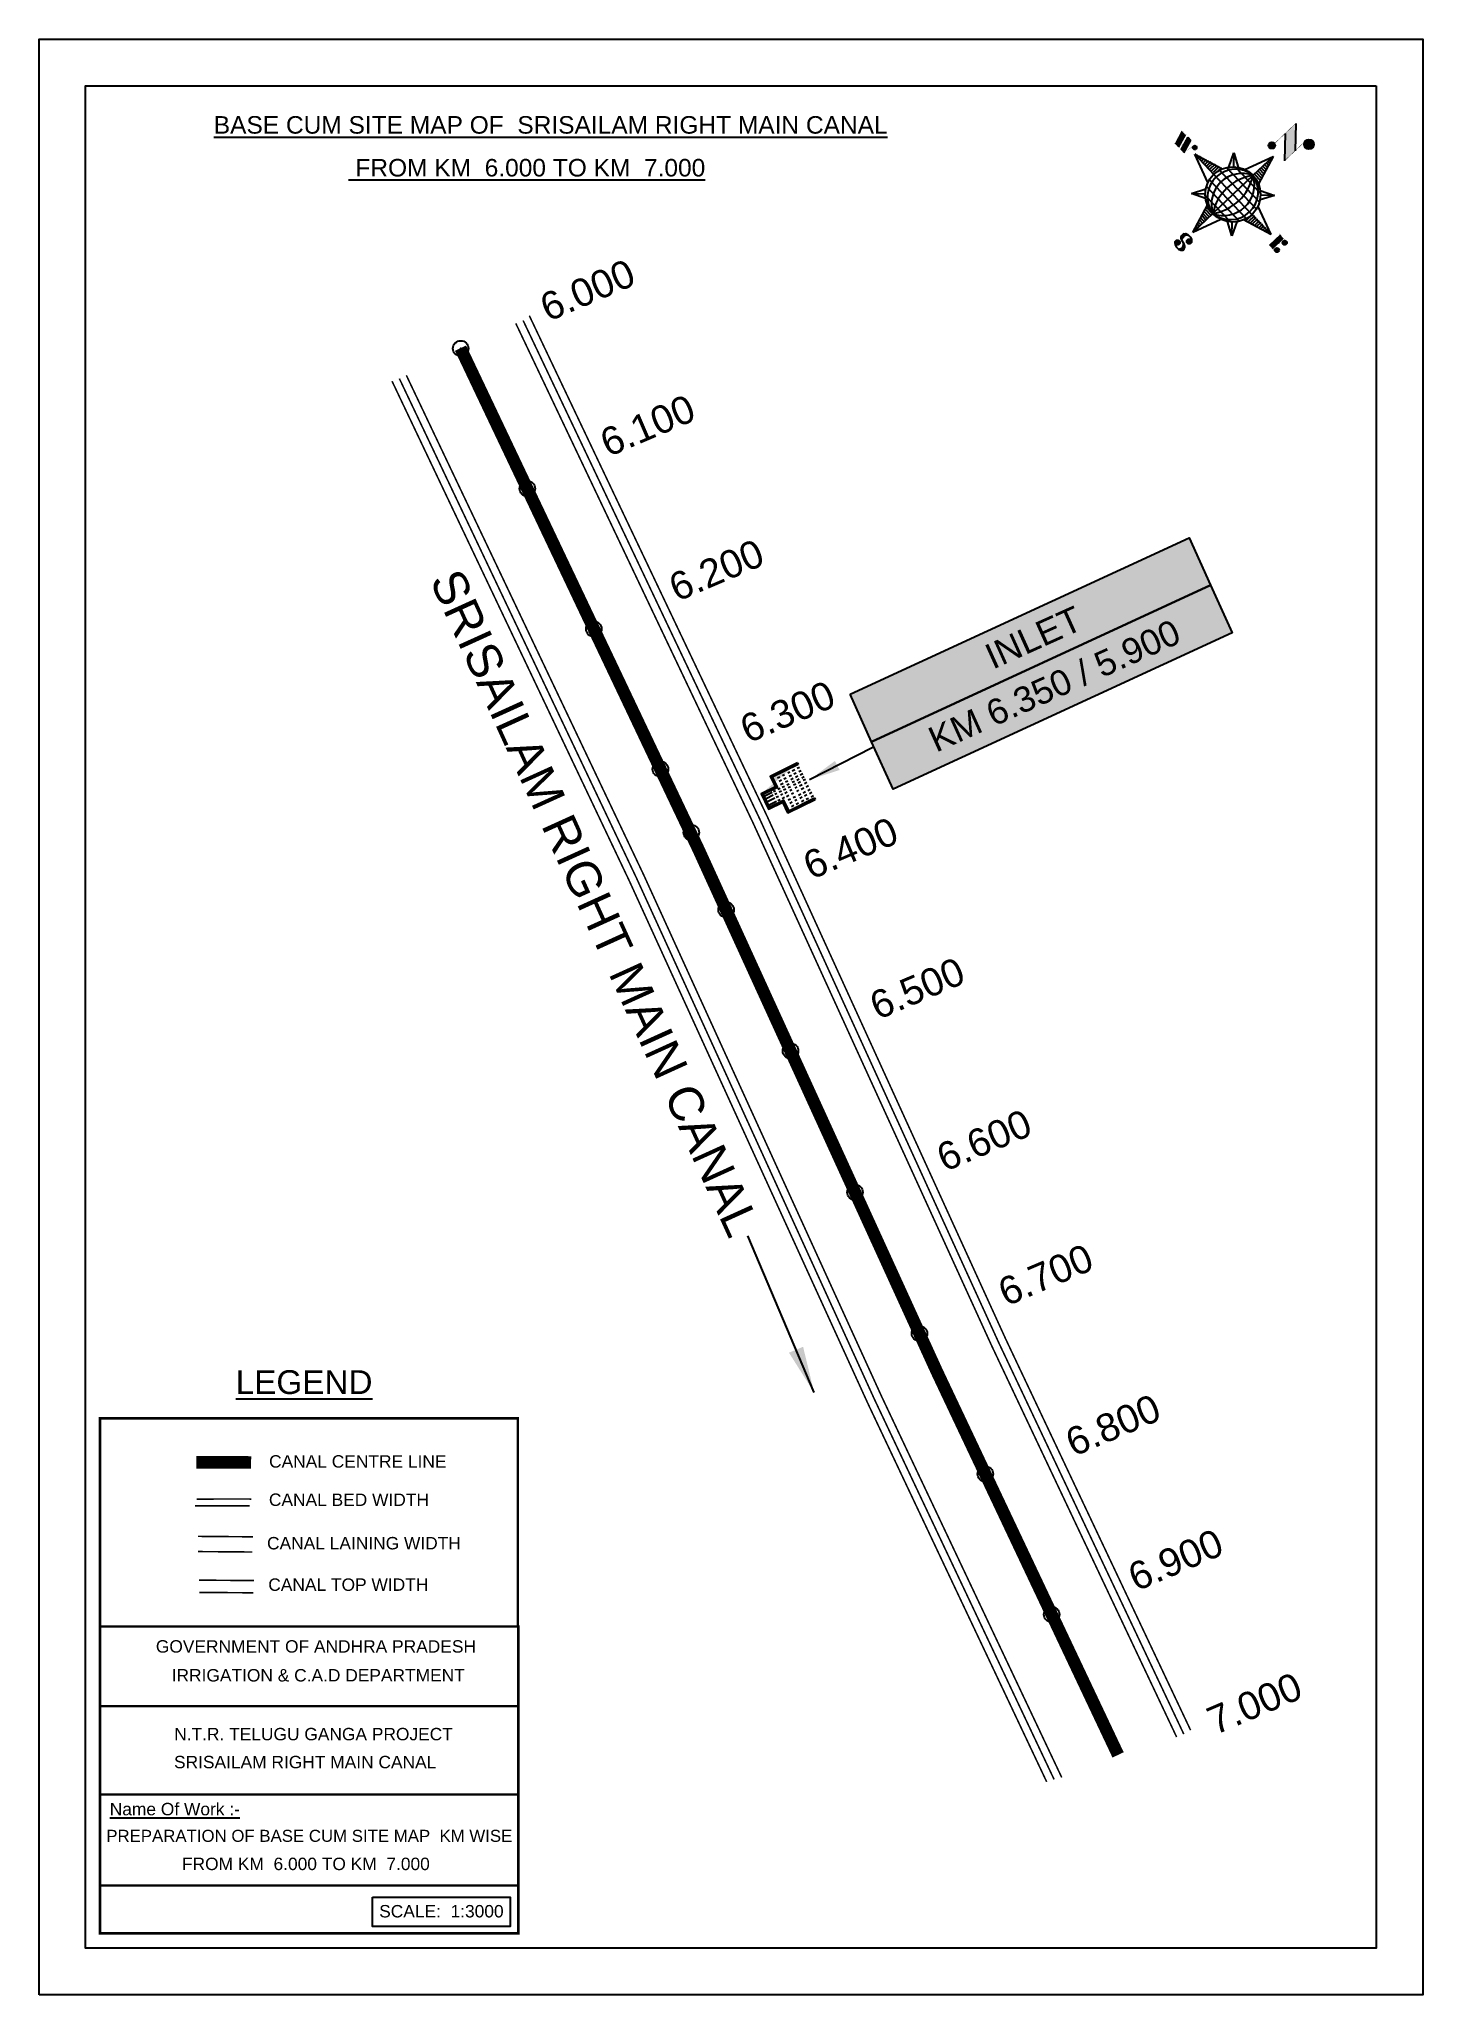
# Model space of a CAD drawing. Header units: inches. Extents: x 276008 to 276899, y 1754257 to 1755517.
import ezdxf

# ---------------------------------------------------------------- set-up
doc = ezdxf.new("R2010")
doc.units = ezdxf.units.IN
doc.header["$MEASUREMENT"] = 0
doc.header["$PDMODE"] = 32
doc.header["$PDSIZE"] = 10
for name, color, linetype in [('AQUADUCT', 1, 'Continuous'), ('bed with', 5, 'Continuous'), ('bord', 1, 'Continuous'), ('CHAINAGE', 7, 'Continuous'), ('FRAME 025', 7, 'Continuous'), ('lining', 4, 'Continuous'), ('Stu coo', 3, 'Continuous'), ('TEXT', 7, 'Continuous'), ('top of bund', 1, 'Continuous'), ('V', 6, 'Continuous'), ('ZSTU', 7, 'Continuous')]:
    doc.layers.add(name, color=color, linetype=linetype)
doc.styles.get("Standard").update_dxf_attribs({"font": 'arial.ttf'})
doc.dimstyles.get("Standard").update_dxf_attribs({"dimtxt": 0.18, "dimasz": 0.18, "dimexe": 0.18, "dimexo": 0.0625, "dimgap": 0.09, "dimtad": 0, "dimtih": 1, "dimtoh": 1, "dimdec": 4, "dimzin": 0, "dimdsep": 46, "dimtxsty": 'Standard', "dimcen": 0.09, "dimadec": 0, "dimazin": 0, "dimtfac": 1, "dimtdec": 4, "dimtofl": 0, "dimtmove": 0, "dimatfit": 3, "dimfxl": 0, "dimtolj": 1, "dimtzin": 0, "dimarcsym": 0})
pattern_1 = [(267.297113149, (-8720374.938, 50637915.138), (10.5367255337, -0.497431438), [])]
pattern_2 = [(357.297113149, (-8720374.938, 50637915.138), (0.497431438, 10.5367255337), [])]

# ---------------------------------------------------------------- blocks, each defined once
blk = doc.blocks.new('RGRGFG')
at = {"layer": 'V'}
h = blk.add_hatch(color=4, dxfattribs=at)
h.paths.add_polyline_path([(245045.3, 1724876.5), (245045.3, 1724857.9), (245052.9, 1724857.9), (245052.9, 1724847.7), (245061.8, 1724847.7), (245061.8, 1724857.9), (245069.4, 1724857.9), (245069.4, 1724876.5), (245070.4, 1724876.5), (245070.4, 1724856.9), (245062.8, 1724856.9), (245062.8, 1724846.7), (245051.9, 1724846.7), (245051.9, 1724856.9), (245044.3, 1724856.9), (245044.3, 1724876.5)])
h.paths.add_polyline_path([(245070.4, 1724876.5), (245070.4, 1724856.9)], flags=17)
h.paths.add_polyline_path([(245062.8, 1724856.9), (245062.8, 1724846.7)], flags=17)
h.paths.add_polyline_path([(245062.8, 1724856.9), (245070.4, 1724856.9)], flags=17)
edge = h.paths.add_edge_path(flags=17)
edge.add_line((245051.9, 1724846.7), (245062.8, 1724846.7))
edge.add_line((245051.9, 1724846.7), (245062.8, 1724846.7))
edge = h.paths.add_edge_path(flags=17)
edge.add_line((245044.3, 1724876.5), (245044.3, 1724856.9))
edge.add_line((245044.3, 1724856.9), (245051.9, 1724856.9))
edge.add_line((245051.9, 1724856.9), (245051.9, 1724846.7))
at = {"layer": 'V', "color": 4}
for points in [[(245044.3, 1724876.5), (245044.3, 1724856.9), (245051.9, 1724856.9), (245051.9, 1724846.7)], [(245044.3, 1724876.5), (245044.3, 1724856.9), (245051.9, 1724856.9), (245051.9, 1724846.7), (245062.8, 1724846.7), (245062.8, 1724856.9), (245070.4, 1724856.9), (245070.4, 1724876.5)], [(245044.3, 1724876.5), (245045.3, 1724876.5)], [(245045.3, 1724876.5), (245045.3, 1724857.9), (245052.9, 1724857.9), (245052.9, 1724847.7), (245061.8, 1724847.7), (245061.8, 1724857.9), (245069.4, 1724857.9), (245069.4, 1724876.5)], [(245047.3, 1724874.8), (245047.3, 1724876.5)], [(245047.3, 1724871.3), (245047.3, 1724873)], [(245047.3, 1724868), (245047.3, 1724869.6)], [(245047.3, 1724864.2), (245047.3, 1724865.8)], [(245049.6, 1724874.8), (245049.6, 1724876.5)], [(245049.6, 1724871.3), (245049.6, 1724873)], [(245049.6, 1724868), (245049.6, 1724869.6)], [(245049.6, 1724864.2), (245049.6, 1724865.8)], [(245051.9, 1724846.7), (245062.8, 1724846.7), (245062.8, 1724856.9), (245070.4, 1724856.9), (245070.4, 1724876.5)], [(245051.9, 1724874.8), (245051.9, 1724876.5)], [(245051.9, 1724871.3), (245051.9, 1724873)], [(245051.9, 1724868), (245051.9, 1724869.6)], [(245051.9, 1724864.2), (245051.9, 1724865.8)], [(245054, 1724874.8), (245054, 1724876.5)], [(245054, 1724871.3), (245054, 1724873)], [(245054, 1724868), (245054, 1724869.6)], [(245054, 1724864.2), (245054, 1724865.8)], [(245055.9, 1724874.8), (245055.9, 1724876.5)], [(245055.9, 1724871.3), (245055.9, 1724873)], [(245055.9, 1724868), (245055.9, 1724869.6)], [(245055.9, 1724864.2), (245055.9, 1724865.8)], [(245058.1, 1724874.8), (245058.1, 1724876.5)], [(245058.1, 1724871.3), (245058.1, 1724873)], [(245058.1, 1724868), (245058.1, 1724869.6)], [(245058.1, 1724864.2), (245058.1, 1724865.8)], [(245060.5, 1724874.8), (245060.5, 1724876.5)], [(245060.5, 1724871.3), (245060.5, 1724873)], [(245060.5, 1724868), (245060.5, 1724869.6)], [(245060.5, 1724864.2), (245060.5, 1724865.8)], [(245070.4, 1724876.5), (245070.4, 1724856.9), (245062.8, 1724856.9), (245062.8, 1724846.7)], [(245070.4, 1724876.5), (245070.4, 1724856.9), (245062.8, 1724856.9), (245062.8, 1724846.7)], [(245063.1, 1724874.8), (245063.1, 1724876.5)], [(245063.1, 1724871.3), (245063.1, 1724873)], [(245063.1, 1724868), (245063.1, 1724869.6)], [(245063.1, 1724864.2), (245063.1, 1724865.8)], [(245065.3, 1724874.8), (245065.3, 1724876.5)], [(245065.3, 1724871.3), (245065.3, 1724873)], [(245065.3, 1724868), (245065.3, 1724869.6)], [(245065.3, 1724864.2), (245065.3, 1724865.8)], [(245067.7, 1724874.8), (245067.7, 1724876.5)], [(245067.7, 1724871.3), (245067.7, 1724873)], [(245067.7, 1724868), (245067.7, 1724869.6)], [(245067.7, 1724864.2), (245067.7, 1724865.8)], [(245069.4, 1724876.5), (245070.4, 1724876.5)], [(245047.3, 1724860.7), (245047.3, 1724862.4)], [(245049.6, 1724860.7), (245049.6, 1724862.4)], [(245051.9, 1724860.7), (245051.9, 1724862.4)], [(245054, 1724860.7), (245054, 1724862.4)], [(245054, 1724857.7), (245054, 1724859.3)], [(245054, 1724854.5), (245054, 1724856.1)], [(245054, 1724848.3), (245054, 1724853.5)], [(245055.9, 1724860.7), (245055.9, 1724862.4)], [(245055.9, 1724857.7), (245055.9, 1724859.3)], [(245055.9, 1724854.5), (245055.9, 1724856.1)], [(245055.9, 1724848.3), (245055.9, 1724853.5)], [(245058.1, 1724860.7), (245058.1, 1724862.4)], [(245058.1, 1724857.7), (245058.1, 1724859.3)], [(245058.1, 1724854.5), (245058.1, 1724856.1)], [(245058.1, 1724848.3), (245058.1, 1724853.5)], [(245060.5, 1724860.7), (245060.5, 1724862.4)], [(245060.5, 1724857.7), (245060.5, 1724859.3)], [(245060.5, 1724854.5), (245060.5, 1724856.1)], [(245060.5, 1724848.3), (245060.5, 1724853.5)], [(245063.1, 1724860.7), (245063.1, 1724862.4)], [(245065.3, 1724860.7), (245065.3, 1724862.4)], [(245067.7, 1724860.7), (245067.7, 1724862.4)]]:
    blk.add_lwpolyline(points, dxfattribs=at)
blk = doc.blocks.new('*X5')
at = {"color": 0, "linetype": 'Continuous'}
for p, q in [((6321.6, 240.5), (6322.3, 241.2)), ((6321.6, 240.3), (6322.3, 241)), ((6321.6, 240.1), (6322.3, 240.8)), ((6321.6, 239.9), (6322.4, 240.7)), ((6321.6, 239.8), (6322.4, 240.6)), ((6321.6, 239.6), (6322.5, 240.5)), ((6321.6, 239.4), (6322.5, 240.3)), ((6321.6, 239.2), (6322.6, 240.2)), ((6321.7, 239.1), (6322.6, 240.1)), ((6321.8, 240.8), (6322.4, 241.4)), ((6321.8, 239), (6322.7, 240)), ((6321.8, 239), (6322.8, 239.9)), ((6321.9, 238.9), (6322.9, 239.8)), ((6322, 238.8), (6323, 239.7)), ((6322.1, 241.3), (6322.4, 241.6)), ((6322.1, 238.7), (6323.1, 239.6)), ((6322.2, 238.6), (6323.1, 239.6)), ((6322.3, 238.5), (6323.2, 239.5)), ((6322.4, 238.5), (6323.3, 239.4)), ((6322.5, 238.4), (6323.4, 239.3)), ((6322.7, 238.4), (6323.6, 239.3)), ((6322.8, 238.3), (6323.7, 239.2)), ((6322.9, 238.3), (6323.8, 239.1)), ((6323.1, 238.2), (6323.9, 239.1)), ((6323.2, 238.2), (6324, 239)), ((6323.3, 238.2), (6324.2, 239)), ((6323.5, 238.1), (6324.3, 238.9)), ((6323.7, 238.1), (6324.4, 238.9)), ((6323.8, 238.1), (6324.6, 238.8)), ((6324.1, 238.2), (6324.7, 238.8)), ((6324.3, 238.3), (6324.9, 238.8)), ((6324.6, 238.3), (6325.1, 238.8)), ((6324.8, 238.4), (6325.2, 238.8)), ((6325.1, 238.5), (6325.4, 238.8)), ((6325.4, 238.6), (6325.6, 238.8))]:
    blk.add_line(p, q, dxfattribs=at)
blk = doc.blocks.new('*X4')
at = {"color": 0, "linetype": 'Continuous'}
for p, q in [((6324.4, 240.3), (6324.5, 240.4)), ((6324.6, 240.3), (6324.8, 240.5)), ((6324.7, 240.2), (6325, 240.5)), ((6324.8, 240.2), (6325.2, 240.6)), ((6325, 240.1), (6325.5, 240.6)), ((6325.1, 240.1), (6325.6, 240.6)), ((6325.2, 240), (6325.8, 240.6)), ((6325.3, 240), (6326, 240.6)), ((6325.4, 239.9), (6326.1, 240.6)), ((6325.5, 239.8), (6326.2, 240.5)), ((6325.6, 239.8), (6326.3, 240.5)), ((6325.7, 239.7), (6326.5, 240.4)), ((6325.9, 239.6), (6326.6, 240.3)), ((6326, 239.5), (6326.7, 240.3)), ((6326, 239.4), (6326.8, 240.2)), ((6326.1, 239.3), (6327, 240.2)), ((6326.2, 239.3), (6327.1, 240.1)), ((6326.3, 239.2), (6327.1, 240)), ((6326.4, 239.1), (6327.2, 239.9)), ((6326.5, 239), (6327.3, 239.8)), ((6326.5, 238.9), (6327.4, 239.7)), ((6326.6, 238.8), (6327.5, 239.6)), ((6326.7, 238.7), (6327.5, 239.5)), ((6326.8, 238.6), (6327.6, 239.4)), ((6326.8, 238.5), (6327.7, 239.3)), ((6326.8, 236.5), (6327.4, 237)), ((6326.9, 238.3), (6327.8, 239.2)), ((6326.9, 238.2), (6327.9, 239.1)), ((6326.9, 236.8), (6327.6, 237.4)), ((6327, 238.1), (6327.8, 239)), ((6327, 237.9), (6327.8, 238.8)), ((6327, 237.8), (6327.8, 238.6)), ((6327, 237.6), (6327.8, 238.4)), ((6327, 237.4), (6327.8, 238.2)), ((6327, 237.3), (6327.8, 238)), ((6327, 237.1), (6327.8, 237.9))]:
    blk.add_line(p, q, dxfattribs=at)
blk = doc.blocks.new('H')
at = {"layer": 'bord', "extrusion": (0.000427885, 0.004792, 0.999988)}
h = blk.add_hatch(dxfattribs=at)
h.set_pattern_fill('LINE', color=8, scale=84.387686, angle=-2.70289, style=0)
h.set_pattern_definition(pattern_2)
h.paths.add_polyline_path([(-492.5, 785.6, -0.090992), (-448, 775.2), (-486.5, 912)])
h = blk.add_hatch(dxfattribs=at)
h.set_pattern_fill('LINE', color=8, scale=84.387686, angle=-92.70289, style=0)
h.set_pattern_definition(pattern_1)
h.paths.add_polyline_path([(-624.9, 665.1, -0.090992), (-614.5, 709.6), (-751.3, 671.1)])
h = blk.add_hatch(dxfattribs=at)
h.set_pattern_fill('LINE', color=8, scale=84.387686, angle=-92.70289, style=0)
h.set_pattern_definition(pattern_1)
h.paths.add_polyline_path([(-245.6, 647.2), (-372, 653.2, -0.090992), (-382.4, 608.7)])
h = blk.add_hatch(dxfattribs=at)
h.set_pattern_fill('LINE', color=8, scale=84.387686, angle=-2.70289, style=0)
h.set_pattern_definition(pattern_2)
h.paths.add_polyline_path([(-504.4, 532.7, -0.090992), (-548.9, 543.1), (-510.4, 406.3)])
for p, q in [((-516.2, 1087.1, -1217.1), (-431.5, 994, -1216.7)), ((-519.4, 1020.4, -1216.8), (-434.7, 927.3, -1216.4)), ((-538.3, 773.7, -1215.6), (-487, 906.2, -1216.3)), ((-487, 906.2, -1216.3), (-493, 779.8, -1215.7)), ((-487, 906.2, -1216.3), (-448.5, 769.4, -1215.7)), ((-626.7, 793.8, -1215.7), (-566.8, 760.2, -1215.6)), ((-626.7, 793.8, -1215.7), (-584.1, 747, -1215.5)), ((-598.9, 731, -1215.4), (-626.7, 793.8, -1215.7)), ((-421.3, 753.3, -1215.6), (-358.5, 781.1, -1215.7)), ((-358.5, 781.1, -1215.7), (-405.3, 738.5, -1215.5)), ((-358.5, 781.1, -1215.7), (-392.1, 721.2, -1215.4)), ((-864.7, 700.9, -1215.1), (-846.9, 637.7, -1214.9)), ((-846.9, 700.1, -1215.1), (-829.1, 636.9, -1214.9)), ((-829.1, 699.2, -1215.2), (-811.3, 636, -1214.9)), ((-829.1, 699.2, -1215.2), (-811.3, 698.4, -1215.2)), ((-811.3, 698.4, -1215.2), (-793.5, 635.2, -1214.9)), ((-751.8, 665.3, -1215), (-615, 703.8, -1215.3)), ((-751.8, 665.3, -1215), (-625.4, 659.3, -1215)), ((-619.3, 614, -1214.8), (-751.8, 665.3, -1215)), ((-246.1, 641.4, -1215.1), (-382.9, 602.9, -1214.9)), ((-378.6, 692.6, -1215.3), (-246.1, 641.4, -1215.1)), ((-372.5, 647.4, -1215.1), (-246.1, 641.4, -1215.1)), ((-213.5, 669.3, -1215.3), (-216.7, 600.8, -1214.9)), ((-197.2, 599.9, -1214.9), (-193.9, 668.4, -1215.3)), ((-639.4, 525.6, -1214.4), (-605.8, 585.5, -1214.7)), ((-639.4, 525.6, -1214.4), (-592.6, 568.1, -1214.6)), ((-576.6, 553.3, -1214.6), (-639.4, 525.6, -1214.4)), ((-510.9, 400.5, -1213.9), (-549.4, 537.2, -1214.5)), ((-371.2, 512.9, -1214.5), (-431.1, 546.5, -1214.6)), ((-371.2, 512.9, -1214.5), (-413.8, 559.7, -1214.7)), ((-399, 575.7, -1214.7), (-371.2, 512.9, -1214.5)), ((-459.6, 533, -1214.5), (-510.9, 400.5, -1213.9)), ((-504.9, 526.9, -1214.5), (-510.9, 400.5, -1213.9))]:
    blk.add_line(p, q, dxfattribs=at)
at = {"layer": 'bord', "color": 8, "linetype": 'ByBlock', "extrusion": (0.000427885, 0.004792, 0.999988)}
for p, q in [((-386.5, 711.4, -1215.4), (-605.5, 721.7, -1215.4)), ((-410.8, 744.2, -1215.5), (-578.1, 752.1, -1215.5)), ((-493, 779.8, -1215.7), (-504.9, 526.9, -1214.5)), ((-372.5, 647.4, -1215.1), (-625.4, 659.3, -1215)), ((-378, 615.9, -1214.9), (-622.9, 627.5, -1214.9)), ((-375, 679.2, -1215.3), (-619.9, 690.7, -1215.2)), ((-392.4, 584.9, -1214.8), (-611.4, 595.3, -1214.7)), ((-419.8, 554.6, -1214.6), (-587.1, 562.5, -1214.6))]:
    blk.add_line(p, q, dxfattribs=at)
at = {"layer": 'bord', "extrusion": (0.000427885, 0.004792, 0.999988), "elevation": -1212.1}
for points in [[(-522, 959.6, 1.61, 1.61, 0), (-515.7, 1092.9, 1.61, 1.61, 0)], [(-434.2, 933.1, 1.61, 1.61, 0), (-427.9, 1066.5, 1.61, 1.61, 0)], [(-870.1, 707, 0.642, 0.642, 0), (-846.4, 705.9, 0.642, 0.642, 0)], [(-828.6, 642.7, 0.642, 0.642, 0), (-855.2, 643.9, 0.642, 0.642, 0)], [(-828.6, 642.7, 0.642, 0.642, 0), (-821, 678, 0.642, 0.642, 0)], [(-810.8, 641.8, 0.642, 0.642, 0), (-784.1, 640.6, 0.642, 0.642, 0)], [(-793, 641, 0.642, 0.642, 0), (-781.6, 693.9, 0.642, 0.642, 0)], [(-222.7, 675.6, 0.706, 0.706, 0), (-173.8, 673.3, 0.706, 0.706, 0)], [(-177.1, 604.8, 0.706, 0.706, 0), (-226, 607.1, 0.706, 0.706, 0)]]:
    blk.add_lwpolyline(points, format="xyseb", dxfattribs=at)
for points in [[(-413.7, 1073.1, 22.3, 22.3, 1), (-397.6, 1057.7, 22.3, 22.3, 1)], [(-530.3, 949.5, 14.8, 14.8, 1), (-519.6, 939.3, 14.8, 14.8, 1)], [(-775.9, 696.6, 8.9, 8.9, 1), (-769.5, 690.4, 8.9, 8.9, 1)], [(-177.8, 666.9, 9.79, 9.79, 1), (-170.8, 660.1, 9.79, 9.79, 1)], [(-180.1, 618, 9.79, 9.79, 1), (-173.1, 611.2, 9.79, 9.79, 1)], [(-489.8, 361.7, 11.1, 11.1, 1), (-498.1, 369.1, 11.1, 11.1, 1)], [(-525.2, 321.6, 11.1, 11.1, 1), (-533.4, 328.9, 11.1, 11.1, 1)]]:
    blk.add_lwpolyline(points, format="xyseb", close=True, dxfattribs=at)
at = {"layer": 'bord', "extrusion": (0.000427885, 0.004792, 0.999988), "const_width": 0.706, "elevation": -1212.1}
blk.add_lwpolyline([(-194.8, 644.8), (-185, 644.4)], dxfattribs=at)
at = {"layer": 'bord', "extrusion": (0.000427885, 0.004792, 0.999988), "elevation": -1212.1}
for points in [[(-537, 317.4), (-530.7, 310.5), (-519.8, 306.8), (-504.9, 306.9), (-493.9, 310), (-486.3, 317.7), (-486.5, 325.8), (-490.6, 333.3), (-493.5, 336.2), (-502.8, 340.9), (-522.5, 347.3), (-530.4, 351.6), (-533.7, 354.6), (-537.4, 362.6), (-537, 373.4), (-530, 380.7), (-520, 384.1), (-503.5, 384.2), (-492.5, 379.9), (-487.1, 373.3)], [(-522.5, 347.6), (-526.2, 353.8), (-527.8, 360.6), (-527.9, 370.6), (-525.9, 375.5), (-521.3, 381.2), (-514.5, 384.4)], [(-504.9, 306.9), (-499, 312.4), (-497, 319.4), (-497.5, 326.5), (-501.2, 335.4), (-509.2, 343.2)]]:
    blk.add_lwpolyline(points, dxfattribs=at)
at = {"layer": 'bord', "extrusion": (0.000427885, 0.004792, 0.999988)}
for centre, radius in [((-405.6, 1065.4, -1212.1), 22.3), ((-525, 944.4, -1212.1), 14.8), ((-498.4, 659.1, -1212.1), 126.6), ((-772.7, 693.5, -1212.1), 8.9), ((-174.3, 663.5, -1212.1), 9.79), ((-176.6, 614.6, -1212.1), 9.79), ((-494, 365.4, -1212.1), 11.1), ((-529.3, 325.2, -1212.1), 11.1)]:
    blk.add_circle(centre, radius, dxfattribs=at)
at = {"layer": 'bord', "color": 8, "linetype": 'ByBlock', "extrusion": (0.000427885, 0.004792, 0.999988)}
for centre, radius, start, end in [((-481.5, 658.3, -1212.1), 127.7, 94.92536, 259.66906), ((-436.8, 656.2, -1212.1), 140.8, 113.28644, 241.30798), ((-315.9, 650.5, -1212.1), 222.3, 142.58916, 212.00526), ((-560.1, 662.1, -1212.1), 140.8, 293.28644, 61.30798), ((-681, 667.8, -1212.1), 222.3, 322.58916, 32.00526), ((-515.4, 659.9, -1212.1), 127.7, 274.92536, 79.66906)]:
    blk.add_arc(centre, radius, start, end, dxfattribs=at)
at = {"layer": 'bord', "extrusion": (0.000427885, 0.004792, 0.999988)}
for points in [[(-515.7, 1092.9, -1212.1), (-431, 999.8, -1212.1), (-518.9, 1026.2, -1212.1), (-434.2, 933.1, -1212.1)], [(-864.1, 706.7, -1212.1), (-846.4, 705.9, -1212.1), (-846.3, 643.5, -1212.1), (-828.6, 642.7, -1212.1)], [(-828.6, 705, -1212.1), (-810.8, 704.2, -1212.1), (-810.8, 641.8, -1212.1), (-793, 641, -1212.1)], [(-193.4, 674.2, -1212.1), (-196.6, 605.7, -1212.1), (-213, 675.1, -1212.1), (-216.2, 606.7, -1212.1)]]:
    blk.add_solid(points, dxfattribs=at)
at = {"layer": 'bord', "extrusion": (0.000427885, 0.004792, 0.999988), "xscale": 7.977342409717546, "yscale": 7.977342408231451, "zscale": 7.977342408476333, "rotation": 138.0840426661453}
for name, p in [('*X4', (38300.5, -31929.4, -1212.1)), ('*X5', (38314.4, -31950.9, -1212.1))]:
    blk.add_blockref(name, p, dxfattribs=at)

msp = doc.modelspace()

# ---------------------------------------------------------------- hatches: boundary and pattern name
at = {"layer": 'ZSTU'}
h = msp.add_hatch(color=135, dxfattribs=at)
h.set_gradient(color1=(141, 177, 78), color2=(107, 135, 59), one_color=1, tint=0.38, name='CYLINDER')
h.paths.add_polyline_path([(276529.9, 1755094.8), (276543.7, 1755064.2), (276762, 1755165), (276748.2, 1755195.6)])
h.paths.add_polyline_path([(276617.3, 1755103.8), (276683.9, 1755133.8), (276673.8, 1755156.3), (276607.2, 1755126.2)], flags=24)
h = msp.add_hatch(color=252, dxfattribs=at)
h.set_gradient(color1=(167, 88, 159), color2=(127, 67, 121), one_color=1, tint=0.38, name='CYLINDER')
h.paths.add_polyline_path([(276543.7, 1755064.2), (276557.5, 1755033.6), (276775.8, 1755134.4), (276762, 1755165)])
h.paths.add_polyline_path([(276580.8, 1755049.8), (276747.6, 1755125), (276737.1, 1755148.2), (276570.4, 1755073)], flags=24)

# ---------------------------------------------------------------- linework, layer by layer
at = {"linetype": 'ByBlock'}
for points in [[(276007.6, 1754256.9), (276007.6, 1755516.9), (276898.6, 1755516.9), (276898.6, 1754256.9)], [(276868.6, 1755486.9), (276868.6, 1754286.9), (276037.6, 1754286.9), (276037.6, 1755486.9)]]:
    msp.add_lwpolyline(points, close=True, dxfattribs=at)
at = {"color": 3}
for p in [(276279.1, 1755317.6), (276322, 1755227.3), (276364.8, 1755136.9), (276407.7, 1755046.6), (276450, 1754956), (276491.5, 1754865), (276533, 1754774), (276574.5, 1754683), (276616.9, 1754592.5), (276659.6, 1754502)]:
    msp.add_point(p, dxfattribs=at)
at = {"color": 2}
msp.add_point((276427.6, 1755005.7), dxfattribs=at)
at = {"layer": 'bed with', "const_width": 1}
for points in [[(276314.6, 1755333.7), (276467.6, 1755011.4), (276620.9, 1754675.3), (276740.1, 1754423)], [(276244.1, 1755300.3), (276396.9, 1754978.5), (276550.1, 1754642.5), (276666.1, 1754397)], [(276144.3, 1754576.3), (276141.1, 1754576.4), (276109, 1754576.3)], [(276143.2, 1754571.9), (276141.1, 1754571.9), (276108.3, 1754571.9), (276108.1, 1754571.9)]]:
    msp.add_lwpolyline(points, dxfattribs=at)
at = {"layer": 'FRAME 025', "lineweight": -3, "const_width": 1.64}
for points in [[(276046.8, 1754628.4), (276315.9, 1754628.4), (276315.9, 1754494.2), (276046.8, 1754494.2)], [(276046.8, 1754494.2), (276316.2, 1754494.2), (276316.2, 1754296.6), (276046.8, 1754296.6)]]:
    msp.add_lwpolyline(points, close=True, dxfattribs=at)
for points in [[(276046.8, 1754442.9), (276316.2, 1754442.9)], [(276046.8, 1754386), (276316.2, 1754386)], [(276046.8, 1754327.4), (276316.2, 1754327.4)]]:
    msp.add_lwpolyline(points, dxfattribs=at)
at = {"layer": 'lining', "const_width": 1}
for points in [[(276319.3, 1755335.6), (276472.1, 1755013.5), (276625.4, 1754677.4), (276744.7, 1754424.9)], [(276239.6, 1755298.2), (276392.3, 1754976.4), (276545.6, 1754640.4), (276661.2, 1754395.7)], [(276110, 1754552.3), (276134.7, 1754552.1), (276145.4, 1754552)], [(276110, 1754542.5), (276136.8, 1754542.3), (276144.9, 1754542.2)]]:
    msp.add_lwpolyline(points, dxfattribs=at)
at = {"layer": 'top of bund', "const_width": 1}
for points in [[(276323.3, 1755338.7), (276476.7, 1755015.6), (276630, 1754679.5), (276749.1, 1754427.4)], [(276234.9, 1755296.5), (276387.8, 1754974.3), (276541.1, 1754638.3), (276656.4, 1754394.2)], [(276110.5, 1754524.1), (276135.1, 1754523.9), (276145.9, 1754523.8)], [(276145.5, 1754515.9), (276137.6, 1754516), (276110.7, 1754516.2)]]:
    msp.add_lwpolyline(points, dxfattribs=at)
at = {"layer": 'V', "color": 6, "const_width": 8}
for points in [[(276279, 1755317.8), (276432.2, 1754994.9), (276585.5, 1754658.9), (276702.4, 1754411.5)], [(276144.1, 1754599.9), (276141.5, 1754600), (276108.9, 1754600)], [(276108.9, 1754600), (276144.1, 1754599.9)]]:
    msp.add_lwpolyline(points, dxfattribs=at)
at = {"layer": 'V', "color": 0}
msp.add_lwpolyline([(276222.3, 1754319.8), (276311, 1754319.8), (276311, 1754301), (276222.3, 1754301)], close=True, dxfattribs=at)
at = {"layer": 'ZSTU', "color": 135}
msp.add_lwpolyline([(276529.9, 1755094.8), (276748.2, 1755195.6), (276762, 1755165), (276543.7, 1755064.2)], close=True, dxfattribs=at)
at = {"layer": 'ZSTU', "color": 214}
msp.add_lwpolyline([(276543.7, 1755064.2), (276762, 1755165), (276775.8, 1755134.4), (276557.5, 1755033.6)], close=True, dxfattribs=at)

# ---------------------------------------------------------------- block references
at = {"layer": 'AQUADUCT', "color": 1, "xscale": 0.1408039184620523, "yscale": 0.1408039184025256, "zscale": 0.1408039184379445, "rotation": 316.2276547834774}
msp.add_blockref('H', (276763.4, 1755301.8, 170.9), dxfattribs=at)
at = {"layer": 'V', "color": 4, "rotation": 296.0508980056665}
msp.add_blockref('RGRGFG', (-1380756.4, 1217686.4), dxfattribs=at)

# ---------------------------------------------------------------- texts
at = {"layer": 'CHAINAGE'}
for s, p in [('6.000', (276335.3, 1755334.6)), ('6.100', (276374, 1755247.4)), ('6.200', (276418.3, 1755154.2)), ('6.300', (276464.1, 1755063)), ('6.400', (276504.7, 1754975.1)), ('6.500', (276547.6, 1754884.8)), ('6.600', (276590.7, 1754786.9)), ('6.700', (276630.3, 1754700.2)), ('6.800', (276673.7, 1754603.4)), ('6.900', (276714, 1754516.6)), ('7.000', (276764.8, 1754424.1))]:
    msp.add_text(s, height=18, rotation=23.1099, dxfattribs=at).set_placement(p)
at = {"layer": 'CHAINAGE', "color": 1}
msp.add_text('SRISAILAM RIGHT MAIN CANAL', height=22.124, rotation=294.447, dxfattribs=at).set_placement((276258.9, 1755168.4))
at = {"layer": 'CHAINAGE', "color": 0}
for s, height, p in [('%%ULEGEND', 15.34, (276134.2, 1754644)), ('CANAL CENTRE LINE', 8, (276155.7, 1754596.6)), ('CANAL BED WIDTH', 8, (276155.6, 1754571.9)), ('CANAL LAINING WIDTH', 8, (276154.4, 1754543.9)), ('CANAL TOP WIDTH', 8, (276155.2, 1754517.2)), ('GOVERNMENT OF ANDHRA PRADESH ', 8, (276082.8, 1754477.4)), ('IRRIGATION & C.A.D DEPARTMENT', 8, (276093, 1754458.8)), ('N.T.R. TELUGU GANGA PROJECT', 8, (276094.6, 1754420.9)), ('SRISAILAM RIGHT MAIN CANAL', 8, (276094.5, 1754402.9)), ('%%UName Of Work :-', 8, (276053.1, 1754372.6)), ('PREPARATION OF BASE CUM SITE MAP  KM WISE', 7.743, (276050.9, 1754355.5)), (' FROM KM  6.000 TO KM  7.000', 8, (276096.5, 1754337.3)), ('SCALE:  1:3000', 8, (276226.6, 1754306.8))]:
    msp.add_text(s, height=height, dxfattribs=at).set_placement(p)
at = {"layer": 'Stu coo', "color": 0}
for s, height, p in [('KM 6.350 / 5.900', 16.392, (276585.2, 1755057.1)), ('INLET', 16.39, (276621.7, 1755110.6))]:
    msp.add_text(s, height=height, rotation=24.2639, dxfattribs=at).set_placement(p)
at = {"layer": 'TEXT', "color": 0}
for s, p in [('%%UBASE CUM SITE MAP OF  SRISAILAM RIGHT MAIN CANAL', (276120.1, 1755456)), ('%%U FROM KM  6.000 TO KM  7.000', (276206.9, 1755428.4))]:
    msp.add_text(s, height=11.294, dxfattribs=at).set_placement(p)

# ---------------------------------------------------------------- leaders
at = {"layer": 'CHAINAGE', "color": 1}
msp.add_leader([(276506.7, 1754644.9), (276464, 1754746)], dimstyle='Standard', override={"dimasz": 30, "dimgap": 0.09, "dimtad": 0}, dxfattribs=at)
at = {"layer": 'V', "color": 4}
msp.add_leader([(276503.8, 1755039.8), (276544.5, 1755060.7)], dimstyle='Standard', override={"dimasz": 20, "dimgap": 0.09, "dimtad": 0}, dxfattribs=at)

doc.saveas('drawing.dxf')
